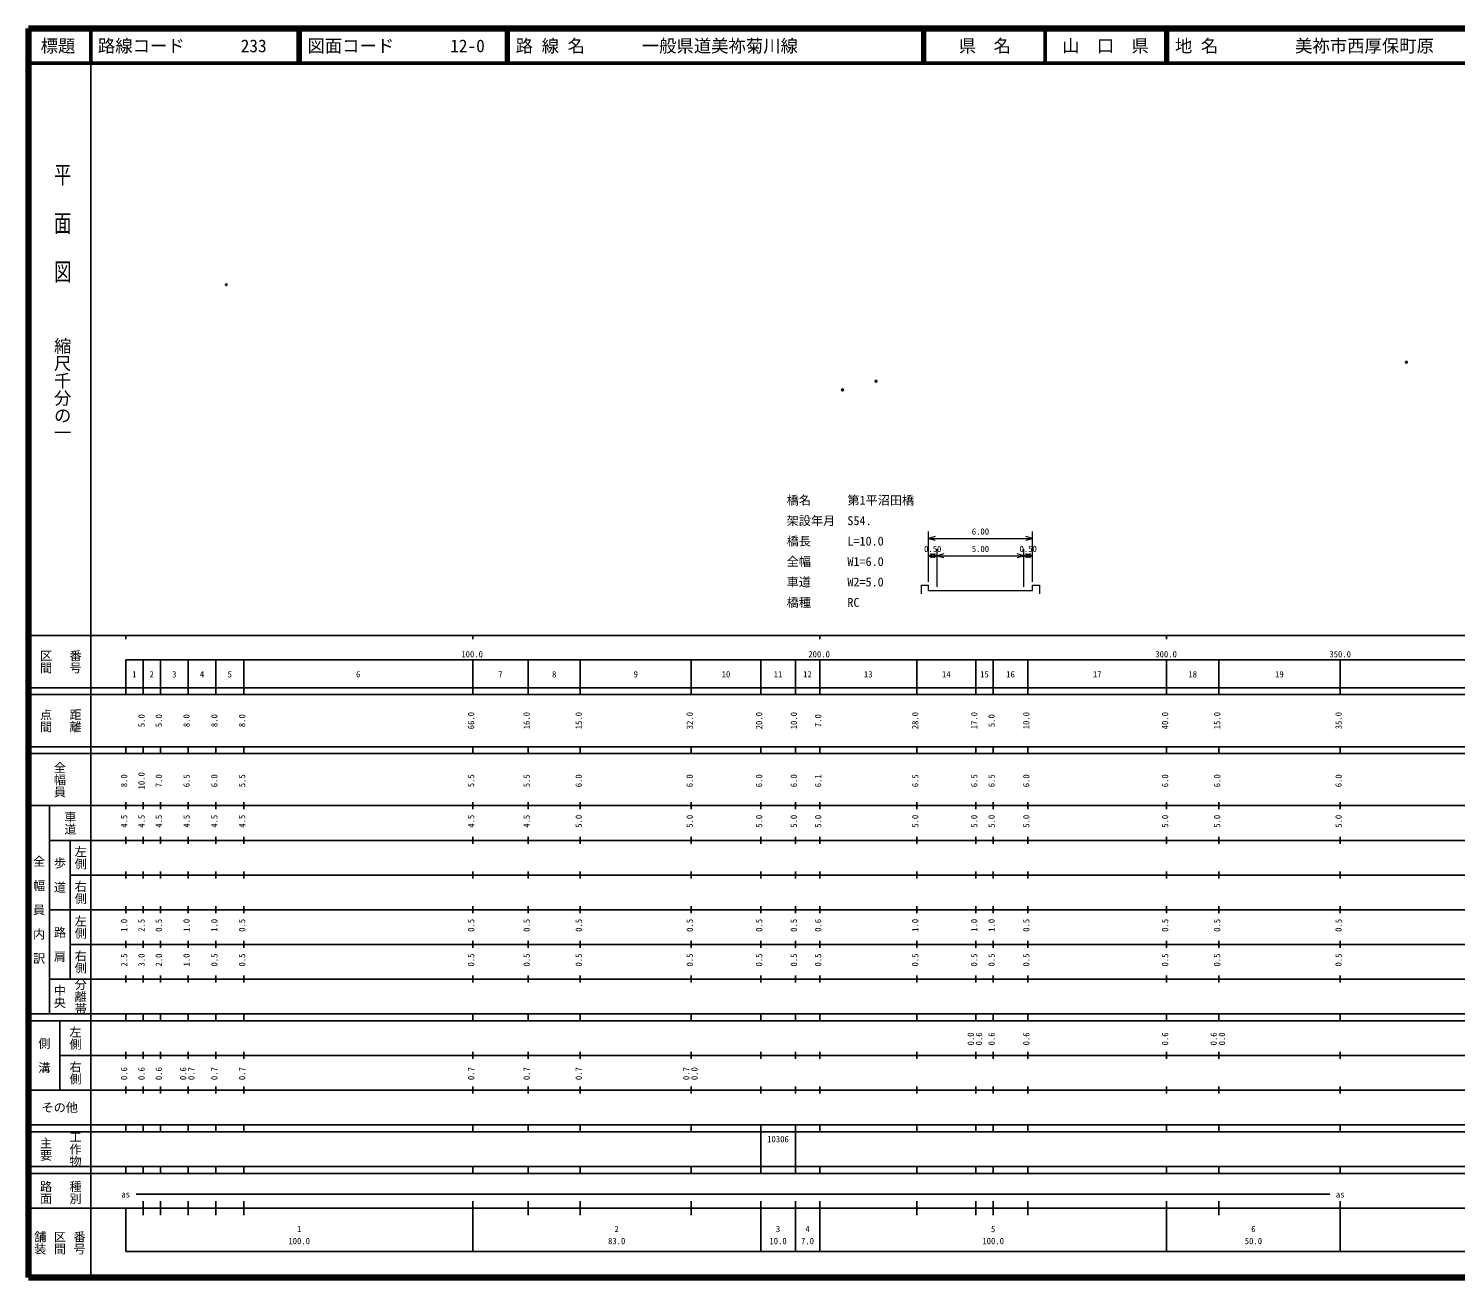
# Model space of a CAD drawing. Units: millimetres on the paper, with parts at other scales. Extents: x 40 to 680, y 20 to 380.
# Drawn here: x 40 to 451.2, y 20 to 380 of the extents above; entities that cross this region are included whole.
import ezdxf
from ezdxf.enums import TextEntityAlignment as Align

# ---------------------------------------------------------------- set-up
doc = ezdxf.new("R2010")
doc.units = ezdxf.units.MM
doc.header["$PDMODE"] = 32
doc.header["$PDSIZE"] = 0.5
doc.layers.add('S-OTRS', color=6, linetype='Continuous')
doc.layers.add('S-TTL-TXT', color=7, linetype='Continuous')
for name, color, linetype, lineweight in [('S-STR-HTXT', 7, 'Continuous', 13), ('S-TTL', 2, 'Continuous', 140), ('S-TTL-BAND', 7, 'Continuous', 25), ('S-TTL-LINE', 7, 'Continuous', 50)]:
    doc.layers.add(name, color=color, linetype=linetype, lineweight=lineweight)
doc.styles.add('@ＭＳ ゴシック', font='')
doc.styles.add('ＭＳ ゴシック', font='')
doc.styles.get('@ＭＳ ゴシック').set_extended_font_data('@MS Gothic')
doc.styles.get('ＭＳ ゴシック').set_extended_font_data('MS Gothic')

msp = doc.modelspace()

# ---------------------------------------------------------------- linework, layer by layer
at = {"layer": 'S-OTRS'}
for p in [(97, 306.164), (437.092, 283.805), (274.581, 275.862), (284.258, 278.332)]:
    msp.add_point(p, dxfattribs=at)
at = {"layer": 'S-STR-HTXT'}
for p, q in [((299.337, 220.545), (299.337, 235.045)), ((329.337, 220.545), (329.337, 235.045)), ((301.269, 233.563), (299.337, 233.045)), ((299.337, 233.045), (329.337, 233.045)), ((299.337, 233.045), (301.269, 232.528)), ((329.337, 233.045), (327.405, 233.563)), ((327.405, 232.528), (329.337, 233.045)), ((301.269, 228.563), (299.337, 228.045)), ((299.337, 228.045), (301.837, 228.045)), ((299.337, 228.045), (301.269, 227.528)), ((301.837, 228.045), (299.905, 228.563)), ((299.905, 227.528), (301.837, 228.045)), ((301.837, 219.045), (301.837, 230.045)), ((303.769, 228.563), (301.837, 228.045)), ((301.837, 228.045), (326.837, 228.045)), ((301.837, 228.045), (303.769, 227.528)), ((326.837, 228.045), (324.905, 228.563)), ((324.905, 227.528), (326.837, 228.045)), ((326.837, 219.045), (326.837, 230.045)), ((328.769, 228.563), (326.837, 228.045)), ((326.837, 228.045), (329.337, 228.045)), ((326.837, 228.045), (328.769, 227.528)), ((329.337, 228.045), (327.405, 228.563)), ((327.405, 227.528), (329.337, 228.045)), ((297.337, 219.545), (299.337, 219.545)), ((297.337, 217.045), (297.337, 219.545)), ((299.337, 218.045), (299.337, 219.545)), ((299.337, 218.045), (301.837, 218.045)), ((301.837, 218.045), (326.837, 218.045)), ((326.837, 218.045), (329.337, 218.045)), ((329.337, 218.045), (329.337, 219.545)), ((329.337, 219.545), (331.337, 219.545)), ((331.337, 219.545), (331.337, 217.045))]:
    msp.add_line(p, q, dxfattribs=at)
at = {"layer": 'S-TTL'}
for p, q in [((40, 380), (40, 20)), ((680, 380), (40, 380)), ((40, 20), (680, 20))]:
    msp.add_line(p, q, dxfattribs=at)
at = {"layer": 'S-TTL-BAND'}
for p, q in [((58, 370), (58, 20)), ((40, 205), (579, 205)), ((68, 205), (68, 204)), ((168, 205), (168, 204)), ((268, 205), (268, 204)), ((368, 205), (368, 204)), ((68, 198), (579, 198)), ((68, 198), (68, 188)), ((73, 188), (73, 198)), ((78, 188), (78, 198)), ((86, 188), (86, 198)), ((94, 188), (94, 198)), ((102, 188), (102, 198)), ((168, 188), (168, 198)), ((184, 188), (184, 198)), ((199, 188), (199, 198)), ((231, 188), (231, 198)), ((251, 188), (251, 198)), ((261, 188), (261, 198)), ((268, 188), (268, 198)), ((296, 188), (296, 198)), ((313, 188), (313, 198)), ((318, 188), (318, 198)), ((328, 188), (328, 198)), ((368, 188), (368, 198)), ((383, 188), (383, 198)), ((418, 188), (418, 198)), ((40, 190), (579, 190)), ((40, 188), (579, 188)), ((40, 173), (579, 173)), ((68, 171), (68, 173)), ((73, 171), (73, 173)), ((78, 171), (78, 173)), ((86, 171), (86, 173)), ((94, 171), (94, 173)), ((102, 171), (102, 173)), ((168, 171), (168, 173)), ((184, 171), (184, 173)), ((199, 171), (199, 173)), ((231, 171), (231, 173)), ((251, 171), (251, 173)), ((261, 171), (261, 173)), ((268, 171), (268, 173)), ((296, 171), (296, 173)), ((313, 171), (313, 173)), ((318, 171), (318, 173)), ((328, 171), (328, 173)), ((368, 171), (368, 173)), ((383, 171), (383, 173)), ((418, 171), (418, 173)), ((40, 171), (579, 171)), ((68, 155), (68, 157)), ((73, 155), (73, 157)), ((78, 155), (78, 157)), ((86, 155), (86, 157)), ((94, 155), (94, 157)), ((102, 155), (102, 157)), ((168, 155), (168, 157)), ((184, 155), (184, 157)), ((199, 155), (199, 157)), ((231, 155), (231, 157)), ((251, 155), (251, 157)), ((261, 155), (261, 157)), ((268, 155), (268, 157)), ((296, 155), (296, 157)), ((313, 155), (313, 157)), ((318, 155), (318, 157)), ((328, 155), (328, 157)), ((368, 155), (368, 157)), ((383, 155), (383, 157)), ((418, 155), (418, 157)), ((40, 156), (579, 156)), ((46, 96), (46, 156)), ((46, 146), (579, 146)), ((52, 146), (52, 106)), ((68, 145), (68, 147)), ((73, 145), (73, 147)), ((78, 145), (78, 147)), ((86, 145), (86, 147)), ((94, 145), (94, 147)), ((102, 145), (102, 147)), ((168, 145), (168, 147)), ((184, 145), (184, 147)), ((199, 145), (199, 147)), ((231, 145), (231, 147)), ((251, 145), (251, 147)), ((261, 145), (261, 147)), ((268, 145), (268, 147)), ((296, 145), (296, 147)), ((313, 145), (313, 147)), ((318, 145), (318, 147)), ((328, 145), (328, 147)), ((368, 145), (368, 147)), ((383, 145), (383, 147)), ((418, 145), (418, 147)), ((52, 136), (579, 136)), ((68, 135), (68, 137)), ((73, 135), (73, 137)), ((78, 135), (78, 137)), ((86, 135), (86, 137)), ((94, 135), (94, 137)), ((102, 135), (102, 137)), ((168, 135), (168, 137)), ((184, 135), (184, 137)), ((199, 135), (199, 137)), ((231, 135), (231, 137)), ((251, 135), (251, 137)), ((261, 135), (261, 137)), ((268, 135), (268, 137)), ((296, 135), (296, 137)), ((313, 135), (313, 137)), ((318, 135), (318, 137)), ((328, 135), (328, 137)), ((368, 135), (368, 137)), ((383, 135), (383, 137)), ((418, 135), (418, 137)), ((46, 126), (579, 126)), ((68, 125), (68, 127)), ((73, 125), (73, 127)), ((78, 125), (78, 127)), ((86, 125), (86, 127)), ((94, 125), (94, 127)), ((102, 125), (102, 127)), ((168, 125), (168, 127)), ((184, 125), (184, 127)), ((199, 125), (199, 127)), ((231, 125), (231, 127)), ((251, 125), (251, 127)), ((261, 125), (261, 127)), ((268, 125), (268, 127)), ((296, 125), (296, 127)), ((313, 125), (313, 127)), ((318, 125), (318, 127)), ((328, 125), (328, 127)), ((368, 125), (368, 127)), ((383, 125), (383, 127)), ((418, 125), (418, 127)), ((52, 116), (579, 116)), ((68, 115), (68, 117)), ((73, 115), (73, 117)), ((78, 115), (78, 117)), ((86, 115), (86, 117)), ((94, 115), (94, 117)), ((102, 115), (102, 117)), ((168, 115), (168, 117)), ((184, 115), (184, 117)), ((199, 115), (199, 117)), ((231, 115), (231, 117)), ((251, 115), (251, 117)), ((261, 115), (261, 117)), ((268, 115), (268, 117)), ((296, 115), (296, 117)), ((313, 115), (313, 117)), ((318, 115), (318, 117)), ((328, 115), (328, 117)), ((368, 115), (368, 117)), ((383, 115), (383, 117)), ((418, 115), (418, 117)), ((68, 105), (68, 107)), ((73, 105), (73, 107)), ((78, 105), (78, 107)), ((86, 105), (86, 107)), ((94, 105), (94, 107)), ((102, 105), (102, 107)), ((168, 105), (168, 107)), ((184, 105), (184, 107)), ((199, 105), (199, 107)), ((231, 105), (231, 107)), ((251, 105), (251, 107)), ((261, 105), (261, 107)), ((268, 105), (268, 107)), ((296, 105), (296, 107)), ((313, 105), (313, 107)), ((318, 105), (318, 107)), ((328, 105), (328, 107)), ((368, 105), (368, 107)), ((383, 105), (383, 107)), ((418, 105), (418, 107)), ((46, 106), (579, 106)), ((40, 96), (579, 96)), ((68, 94), (68, 96)), ((73, 94), (73, 96)), ((78, 94), (78, 96)), ((86, 94), (86, 96)), ((94, 94), (94, 96)), ((102, 94), (102, 96)), ((168, 94), (168, 96)), ((184, 94), (184, 96)), ((199, 94), (199, 96)), ((231, 94), (231, 96)), ((251, 94), (251, 96)), ((261, 94), (261, 96)), ((268, 94), (268, 96)), ((296, 94), (296, 96)), ((313, 94), (313, 96)), ((318, 94), (318, 96)), ((328, 94), (328, 96)), ((368, 94), (368, 96)), ((383, 94), (383, 96)), ((418, 94), (418, 96)), ((40, 94), (579, 94)), ((49, 94), (49, 74)), ((49, 84), (579, 84)), ((68, 83), (68, 85)), ((73, 83), (73, 85)), ((78, 83), (78, 85)), ((86, 83), (86, 85)), ((94, 83), (94, 85)), ((102, 83), (102, 85)), ((168, 83), (168, 85)), ((184, 83), (184, 85)), ((199, 83), (199, 85)), ((231, 83), (231, 85)), ((251, 83), (251, 85)), ((261, 83), (261, 85)), ((268, 83), (268, 85)), ((296, 83), (296, 85)), ((313, 83), (313, 85)), ((318, 83), (318, 85)), ((328, 83), (328, 85)), ((368, 83), (368, 85)), ((383, 83), (383, 85)), ((418, 83), (418, 85)), ((68, 73), (68, 75)), ((73, 73), (73, 75)), ((78, 73), (78, 75)), ((86, 73), (86, 75)), ((94, 73), (94, 75)), ((102, 73), (102, 75)), ((168, 73), (168, 75)), ((184, 73), (184, 75)), ((199, 73), (199, 75)), ((231, 73), (231, 75)), ((251, 73), (251, 75)), ((261, 73), (261, 75)), ((268, 73), (268, 75)), ((296, 73), (296, 75)), ((313, 73), (313, 75)), ((318, 73), (318, 75)), ((328, 73), (328, 75)), ((368, 73), (368, 75)), ((383, 73), (383, 75)), ((418, 73), (418, 75)), ((40, 74), (579, 74)), ((40, 64), (579, 64)), ((40, 62), (579, 62)), ((68, 62), (68, 64)), ((73, 62), (73, 64)), ((78, 62), (78, 64)), ((86, 62), (86, 64)), ((94, 62), (94, 64)), ((102, 62), (102, 64)), ((168, 62), (168, 64)), ((184, 62), (184, 64)), ((199, 62), (199, 64)), ((231, 62), (231, 64)), ((251, 62), (251, 64)), ((251, 52), (251, 62)), ((261, 62), (261, 64)), ((261, 52), (261, 62)), ((268, 62), (268, 64)), ((296, 62), (296, 64)), ((313, 62), (313, 64)), ((318, 62), (318, 64)), ((328, 62), (328, 64)), ((368, 62), (368, 64)), ((383, 62), (383, 64)), ((418, 62), (418, 64)), ((40, 52), (579, 52)), ((40, 50), (579, 50)), ((68, 50), (68, 52)), ((73, 50), (73, 52)), ((78, 50), (78, 52)), ((86, 50), (86, 52)), ((94, 50), (94, 52)), ((102, 50), (102, 52)), ((168, 50), (168, 52)), ((184, 50), (184, 52)), ((199, 50), (199, 52)), ((231, 50), (231, 52)), ((251, 50), (251, 52)), ((261, 50), (261, 52)), ((268, 50), (268, 52)), ((296, 50), (296, 52)), ((313, 50), (313, 52)), ((318, 50), (318, 52)), ((328, 50), (328, 52)), ((368, 50), (368, 52)), ((383, 50), (383, 52)), ((418, 50), (418, 52)), ((71, 44), (415, 44)), ((73, 38), (73, 42)), ((78, 38), (78, 42)), ((86, 38), (86, 42)), ((94, 38), (94, 42)), ((102, 38), (102, 42)), ((168, 27.5), (168, 42)), ((184, 38), (184, 42)), ((199, 38), (199, 42)), ((231, 38), (231, 42)), ((251, 27.5), (251, 42)), ((261, 27.5), (261, 42)), ((268, 27.5), (268, 42)), ((296, 38), (296, 42)), ((313, 38), (313, 42)), ((318, 38), (318, 42)), ((328, 38), (328, 42)), ((368, 27.5), (368, 42)), ((383, 38), (383, 42)), ((418, 27.5), (418, 42)), ((40, 40), (579, 40)), ((68, 40), (68, 27.5)), ((68, 27.5), (579, 27.5))]:
    msp.add_line(p, q, dxfattribs=at)
at = {"layer": 'S-TTL-LINE'}
for p, q in [((58, 380), (58, 370)), ((117.75, 380), (117.75, 370)), ((118.25, 380), (118.25, 370)), ((177.75, 380), (177.75, 370)), ((178.25, 380), (178.25, 370)), ((297.75, 380), (297.75, 370)), ((298.25, 380), (298.25, 370)), ((333, 380), (333, 370)), ((367.75, 380), (367.75, 370)), ((368.25, 380), (368.25, 370)), ((40, 370), (680, 370))]:
    msp.add_line(p, q, dxfattribs=at)

# ---------------------------------------------------------------- texts
at = {"layer": 'S-STR-HTXT', "style": 'ＭＳ ゴシック'}
for s, p in [('橋名\u3000\u3000\u3000第1平沼田橋', (258.486, 241.985)), ('架設年月\u3000S54.', (258.486, 236.094)), ('橋長\u3000\u3000\u3000L=10.0', (258.486, 230.203)), ('全幅\u3000\u3000\u3000W1=6.0', (258.486, 224.311)), ('車道\u3000\u3000\u3000W2=5.0', (258.486, 218.42)), ('橋種\u3000\u3000\u3000RC', (258.486, 212.529))]:
    msp.add_text(s, height=2.566, dxfattribs=at).set_placement(p, align=Align.BOTTOM_LEFT)
for s, p in [('6.00', (314.337, 233.545)), ('0.50', (300.587, 228.545)), ('5.00', (314.337, 228.545)), ('0.50', (328.087, 228.545))]:
    msp.add_text(s, height=1.833, dxfattribs=at).set_placement(p, align=Align.BOTTOM_CENTER)
at = {"layer": 'S-TTL-BAND', "style": '@ＭＳ ゴシック', "width": 1.4}
msp.add_text('平  面  図', height=3.666, rotation=270, dxfattribs=at).set_placement((49.777, 306.475), align=Align.MIDDLE_RIGHT)
at = {"layer": 'S-TTL-BAND', "style": '@ＭＳ ゴシック'}
msp.add_text('縮尺千分の一', height=3.666, rotation=270, dxfattribs=at).set_placement((49.777, 261.03), align=Align.MIDDLE_RIGHT)
for s, p in [('区間', (45, 197.5)), ('番号', (53.5, 197.5)), ('点間', (45, 180.5)), ('距離', (53.5, 180.5)), ('全幅員', (49, 163.5)), ('車道', (52, 151)), ('左側', (55, 141)), ('全\u3000幅\u3000員\u3000内\u3000訳', (43, 126)), ('歩\u3000道', (49, 136)), ('右側', (55, 131)), ('左側', (55, 121)), ('路\u3000肩', (49, 116)), ('右側', (55, 111)), ('中央', (49, 101)), ('分離帯', (55, 101)), ('左側', (53.5, 89)), ('側\u3000溝', (44.5, 84)), ('右側', (53.5, 79)), ('工作物', (53.5, 57)), ('主要', (45, 57)), ('路面', (45, 44.5)), ('種別', (53.5, 44.5)), ('舗装', (43.333, 30)), ('区間', (49, 30)), ('番号', (54.667, 30))]:
    msp.add_text(s, height=2.566, rotation=270, dxfattribs=at).set_placement(p, align=Align.MIDDLE_CENTER)
at = {"layer": 'S-TTL-BAND', "style": 'ＭＳ ゴシック'}
for s, p in [('100.0', (167.844, 198.195)), ('200.0', (267.844, 198.195)), ('300.0', (367.844, 198.195)), ('350.0', (418, 198.195)), ('1', (70.5, 192.405)), ('2', (75.5, 192.405)), ('3', (82, 192.405)), ('4', (90, 192.405)), ('5', (98, 192.405)), ('6', (135, 192.405)), ('7', (176, 192.405)), ('8', (191.5, 192.405)), ('9', (215, 192.405)), ('10', (241, 192.405)), ('11', (256, 192.405)), ('12', (264.5, 192.405)), ('13', (282, 192.405)), ('14', (304.5, 192.405)), ('15', (315.5, 192.405)), ('16', (323, 192.405)), ('17', (348, 192.405)), ('18', (375.5, 192.405)), ('19', (400.5, 192.405)), ('as', (68, 42.5)), ('as', (418, 42.5)), ('1', (118, 32.523)), ('2', (209.5, 32.523)), ('3', (256, 32.523)), ('4', (264.5, 32.523)), ('5', (318, 32.523)), ('6', (393, 32.523)), ('100.0', (118, 29.033)), ('83.0', (209.5, 29.033)), ('10.0', (256, 29.033)), ('7.0', (264.5, 29.033)), ('100.0', (318, 29.033)), ('50.0', (393, 29.033))]:
    msp.add_text(s, height=1.833, dxfattribs=at).set_placement(p, align=Align.BOTTOM_CENTER)
for s, p in [('5.0', (74, 180.5)), ('5.0', (79, 180.5)), ('8.0', (87, 180.5)), ('8.0', (95, 180.5)), ('8.0', (103, 180.5)), ('66.0', (169, 180.5)), ('16.0', (185, 180.5)), ('15.0', (200, 180.5)), ('32.0', (232, 180.5)), ('20.0', (252, 180.5)), ('10.0', (262, 180.5)), ('7.0', (269, 180.5)), ('28.0', (297, 180.5)), ('17.0', (314, 180.5)), ('5.0', (319, 180.5)), ('10.0', (329, 180.5)), ('40.0', (369, 180.5)), ('15.0', (384, 180.5)), ('35.0', (419, 180.5)), ('8.0', (69, 163.174)), ('10.0', (74, 163.174)), ('7.0', (79, 163.174)), ('6.5', (87, 163.174)), ('6.0', (95, 163.174)), ('5.5', (103, 163.174)), ('5.5', (169, 163.174)), ('5.5', (185, 163.174)), ('6.0', (200, 163.174)), ('6.0', (232, 163.174)), ('6.0', (252, 163.174)), ('6.0', (262, 163.174)), ('6.1', (269, 163.174)), ('6.5', (297, 163.174)), ('6.5', (314, 163.174)), ('6.5', (319, 163.174)), ('6.0', (329, 163.174)), ('6.0', (369, 163.174)), ('6.0', (384, 163.174)), ('6.0', (419, 163.174)), ('4.5', (69, 151.5)), ('4.5', (74, 151.5)), ('4.5', (79, 151.5)), ('4.5', (87, 151.5)), ('4.5', (95, 151.5)), ('4.5', (103, 151.5)), ('4.5', (169, 151.5)), ('4.5', (185, 151.5)), ('5.0', (200, 151.5)), ('5.0', (232, 151.5)), ('5.0', (252, 151.5)), ('5.0', (262, 151.5)), ('5.0', (269, 151.5)), ('5.0', (297, 151.5)), ('5.0', (314, 151.5)), ('5.0', (319, 151.5)), ('5.0', (329, 151.5)), ('5.0', (369, 151.5)), ('5.0', (384, 151.5)), ('5.0', (419, 151.5)), ('1.0', (69, 121.5)), ('2.5', (74, 121.5)), ('0.5', (79, 121.5)), ('1.0', (87, 121.5)), ('1.0', (95, 121.5)), ('0.5', (103, 121.5)), ('0.5', (169, 121.5)), ('0.5', (185, 121.5)), ('0.5', (200, 121.5)), ('0.5', (232, 121.5)), ('0.5', (252, 121.5)), ('0.5', (262, 121.5)), ('0.6', (269, 121.5)), ('1.0', (297, 121.5)), ('1.0', (314, 121.5)), ('1.0', (319, 121.5)), ('0.5', (329, 121.5)), ('0.5', (369, 121.5)), ('0.5', (384, 121.5)), ('0.5', (419, 121.5)), ('2.5', (69, 111.5)), ('3.0', (74, 111.5)), ('2.0', (79, 111.5)), ('1.0', (87, 111.5)), ('0.5', (95, 111.5)), ('0.5', (103, 111.5)), ('0.5', (169, 111.5)), ('0.5', (185, 111.5)), ('0.5', (200, 111.5)), ('0.5', (232, 111.5)), ('0.5', (252, 111.5)), ('0.5', (262, 111.5)), ('0.5', (269, 111.5)), ('0.5', (297, 111.5)), ('0.5', (314, 111.5)), ('0.5', (319, 111.5)), ('0.5', (329, 111.5)), ('0.5', (369, 111.5)), ('0.5', (384, 111.5)), ('0.5', (419, 111.5)), ('0.0', (313, 88.764)), ('0.6', (315.37, 88.764)), ('0.6', (319, 88.764)), ('0.6', (329, 88.764)), ('0.6', (369, 88.764)), ('0.6', (383, 88.764)), ('0.0', (385.37, 88.764)), ('0.6', (69, 78.764)), ('0.6', (74, 78.764)), ('0.6', (79, 78.764)), ('0.6', (86, 78.764)), ('0.7', (88.37, 78.764)), ('0.7', (95, 78.764)), ('0.7', (103, 78.764)), ('0.7', (169, 78.764)), ('0.7', (185, 78.764)), ('0.7', (200, 78.764)), ('0.7', (231, 78.764)), ('0.0', (233.37, 78.764))]:
    msp.add_text(s, height=1.833, rotation=90, dxfattribs=at).set_placement(p, align=Align.BOTTOM_CENTER)
msp.add_text('その他', height=2.566, dxfattribs=at).set_placement((49, 69), align=Align.MIDDLE_CENTER)
msp.add_text('10306', height=1.833, dxfattribs=at).set_placement((252.875, 58.405), align=Align.BOTTOM_LEFT)
at = {"layer": 'S-TTL-TXT', "style": 'ＭＳ ゴシック'}
for s, p in [('標題', (48.5, 375)), ('県\u3000名', (315.625, 375)), ('山\u3000口\u3000県', (350.375, 375))]:
    msp.add_text(s, height=3.666, dxfattribs=at).set_placement(p, align=Align.MIDDLE_CENTER)
for s, p in [('路線コード', (60, 375)), ('233', (101.142, 375)), ('図面コード', (120.38, 375)), ('12-0', (161.521, 375)), ('路 線 名', (180.38, 375)), ('一般県道美祢菊川線', (216.734, 375)), ('地 名', (370.38, 375)), ('美祢市西厚保町原', (405.024, 375))]:
    msp.add_text(s, height=3.666, dxfattribs=at).set_placement(p, align=Align.MIDDLE_LEFT)

doc.saveas('drawing.dxf')
